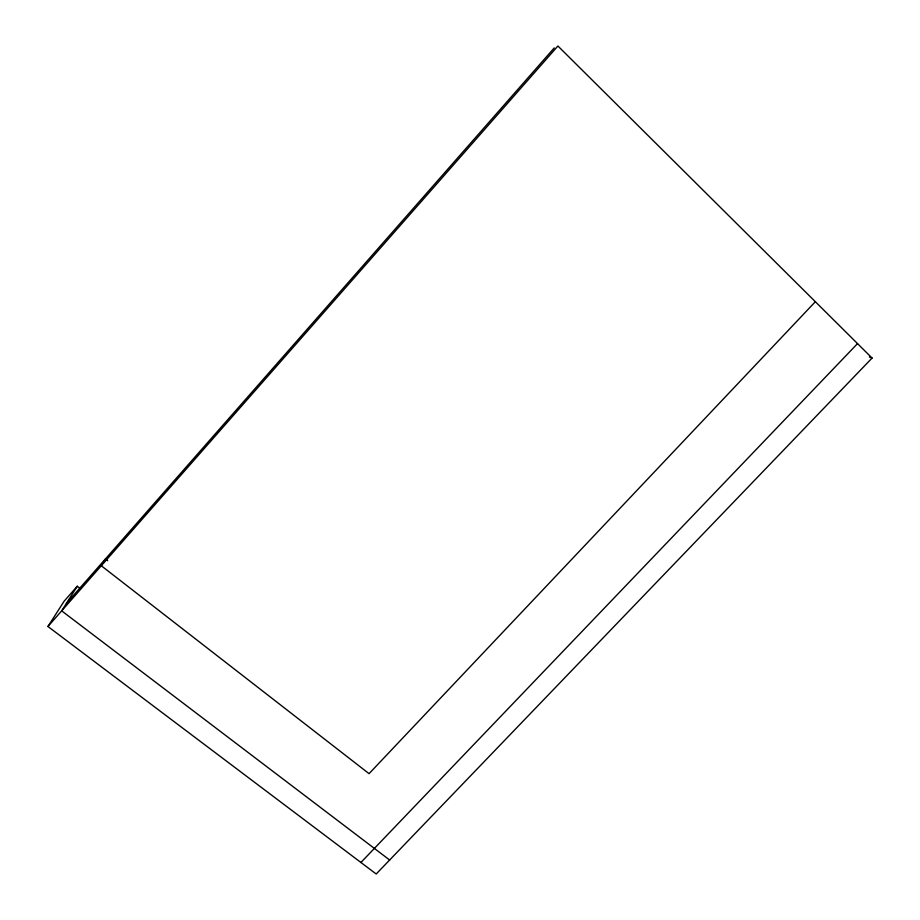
<?xml version="1.0" encoding="UTF-8"?>
<svg xmlns="http://www.w3.org/2000/svg" width="920" height="920" viewBox="0 0 920 920"><rect width="100%" height="100%" fill="white"/><g stroke="black" fill="none" stroke-linecap="round" stroke-linejoin="round"><path stroke-width="1.38" d="M80.672 588.869L77.257 586.247L61.674 610.857L389.643 860.016M47.932 626.497L557.911 46L872.068 358.053L376.199 874L47.932 626.497L64.216 601.105L77.257 586.247M66.401 603.394L554.242 47.932M815.35 301.714L369.058 773.662L101.292 565.754L105.397 558.992L107.651 560.751M360.916 862.477L857.532 343.608M869.4 357.006L872.068 358.053"/></g></svg>
